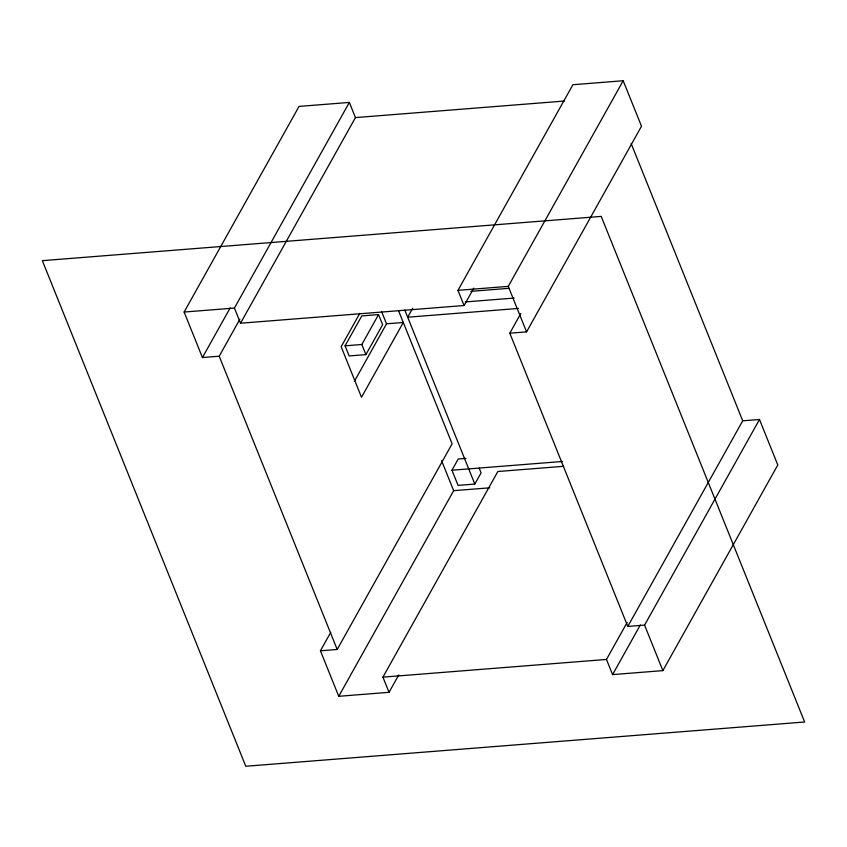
<?xml version="1.0" encoding="UTF-8"?>
<svg xmlns="http://www.w3.org/2000/svg" width="847" height="847" viewBox="0 0 847 847"><rect width="100%" height="100%" fill="white"/><g stroke="black" fill="none" stroke-linecap="round" stroke-linejoin="round"><path stroke-width="1.27" d="M239.86 319.245L219.204 356.216L202.433 357.54L184.127 312.045L299.044 106.415L349.345 102.423L355.444 117.595L240.527 323.226L464.071 305.523L473.748 288.192M202.433 357.54L230.193 307.874M240.527 323.226L234.418 308.054L349.345 102.423M359.806 313.348L341.161 346.709L361.5 397.264L403.288 322.485L386.528 323.819L354.385 381.341M345.068 345.82L361.785 315.91L378.545 314.586L382.622 324.697L365.904 354.607L349.133 355.941L345.068 345.82L361.828 344.496L378.545 314.586M412.701 308.234L407.682 317.212L518.449 308.435M464.071 305.523L457.962 290.352L572.89 84.721L623.18 80.74L641.497 126.235L526.569 331.876L509.809 333.199L627.796 626.441L644.567 625.118L759.494 419.487L742.724 420.811L627.796 626.441M526.569 331.876L508.264 286.371L623.18 80.74M398.725 674.985L389.038 692.317L338.736 696.298L320.431 650.792L330.764 632.307M509.809 333.199L520.778 313.559M320.431 650.792L337.191 649.469L452.118 443.839L398.45 310.447M479.211 468.179L481.085 472.838L474.818 484.061L458.058 485.384L451.949 470.223L458.216 459L465.956 458.386M338.736 696.298L453.664 490.667L441.615 460.726M389.038 692.317L382.929 677.145L497.856 471.514L563.604 466.305M759.494 419.487L777.8 464.992L662.873 670.623L612.582 674.604L606.473 659.442L627.14 622.471M612.582 674.604L640.343 624.927M355.444 117.595L564.526 101.037M184.127 312.045L234.418 308.054M457.962 290.352L508.264 286.371M470.752 291.347L508.994 288.319M465.384 301.924L514.171 298.059M451.949 470.223L562.344 461.477M453.664 490.667L489.778 487.808M382.929 677.145L606.473 659.442M631.142 143.514L742.724 420.811M644.567 625.118L662.873 670.623M404.813 310.076L474.818 484.061M381.679 311.781L386.528 323.819M361.828 344.496L365.904 354.607M219.204 356.216L337.191 649.469M601.211 216.398L42.35 260.664L245.789 766.26L804.65 721.993L601.211 216.398"/></g></svg>
